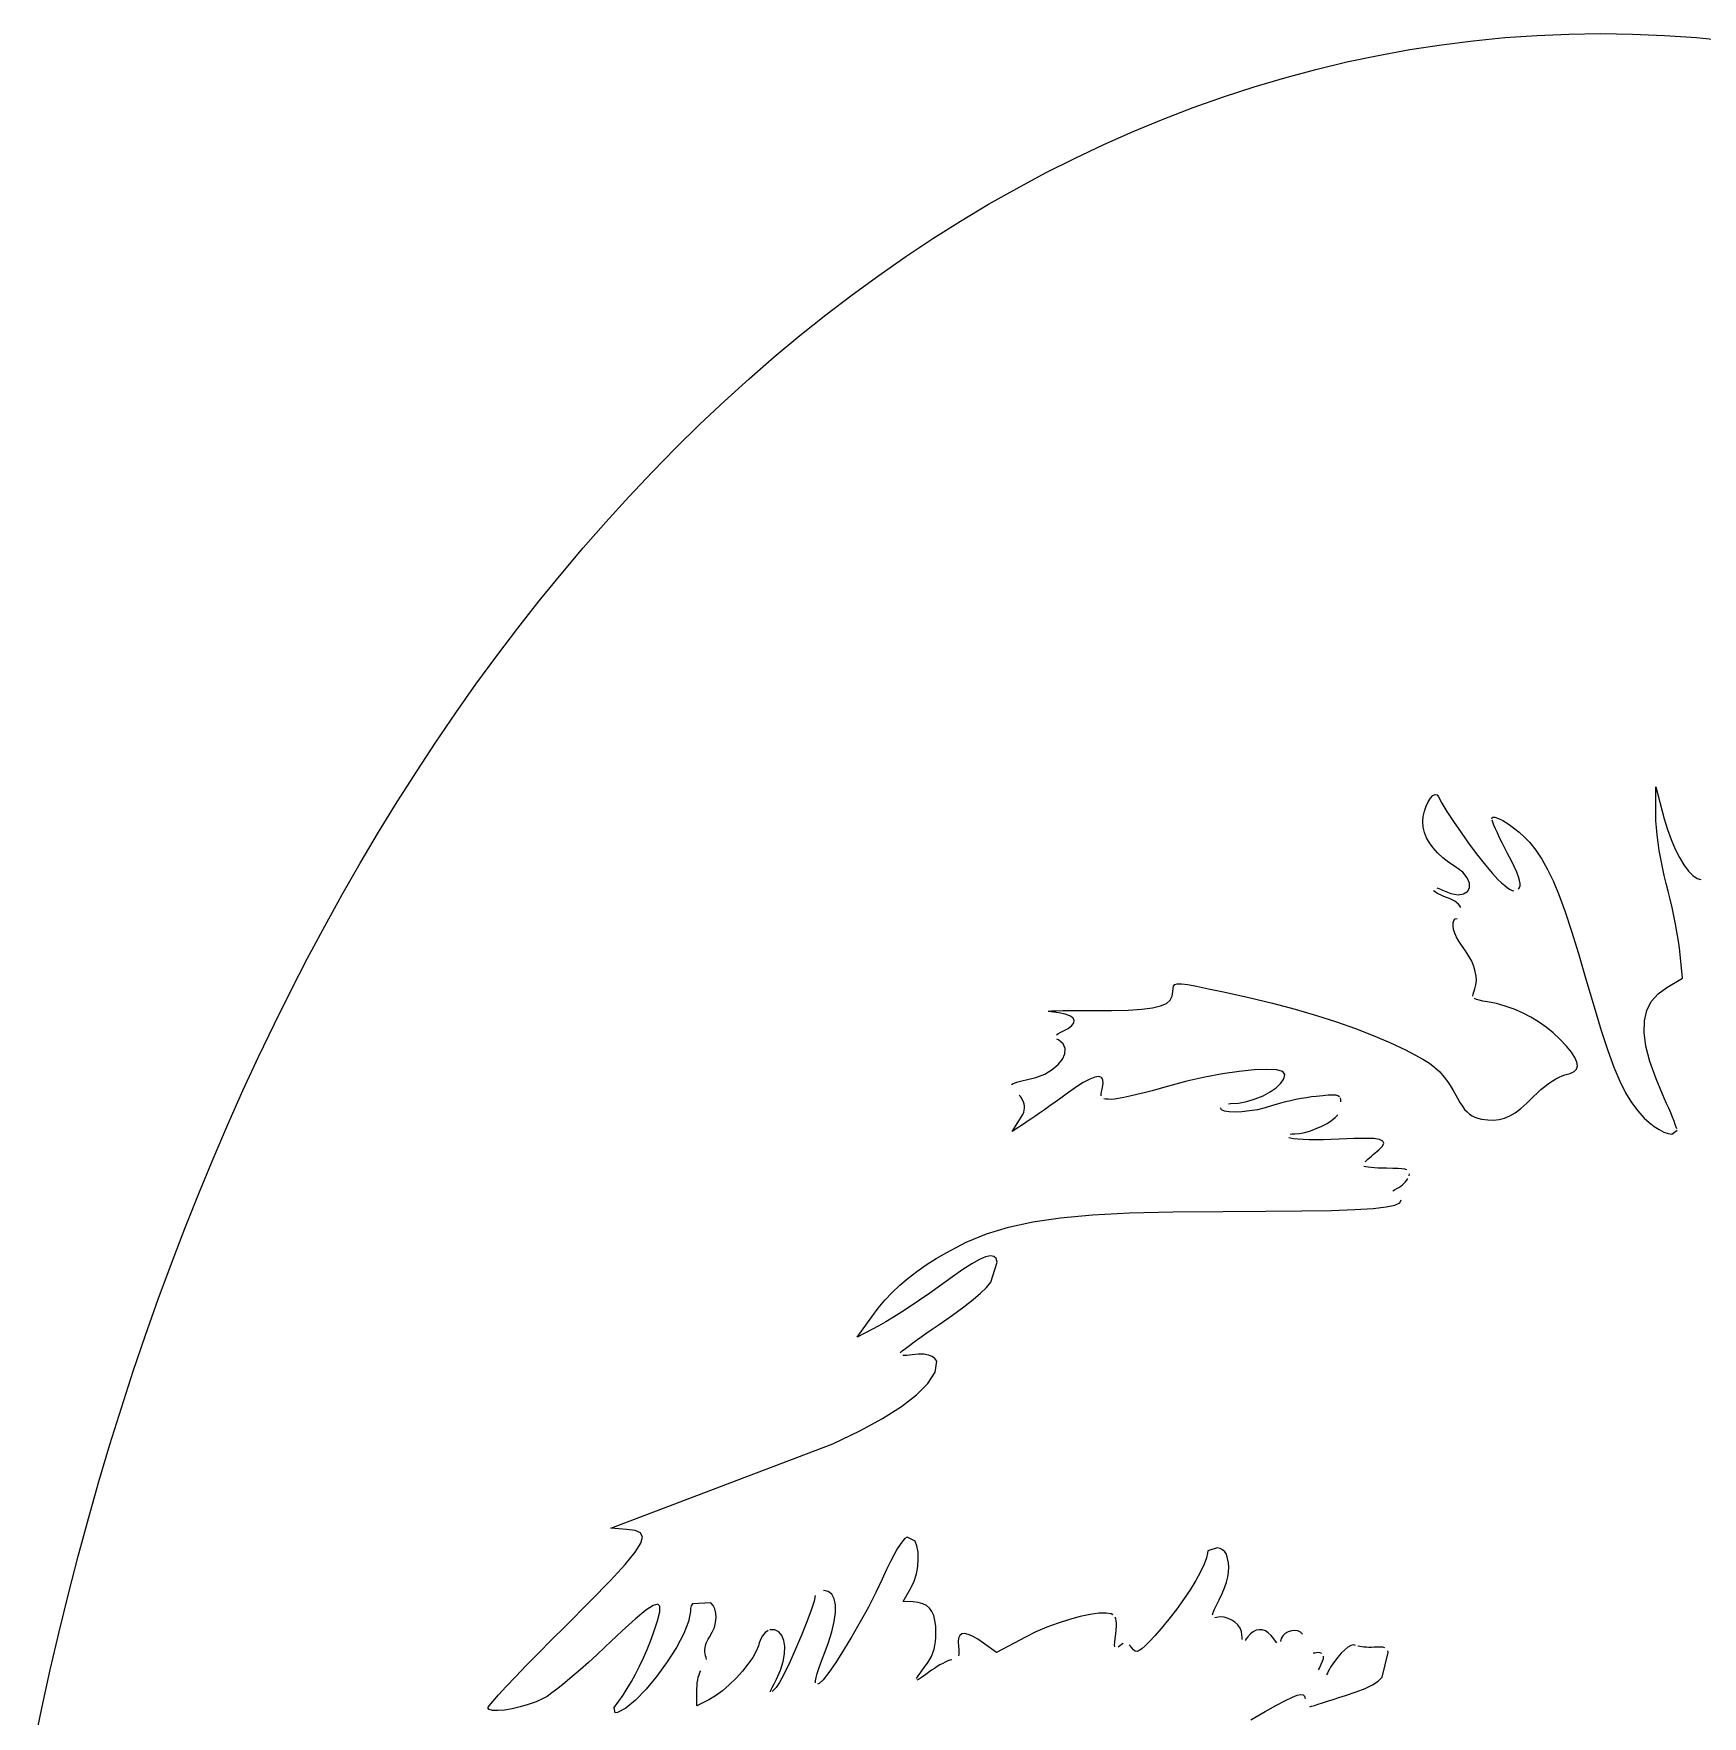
# Model space of a CAD drawing. Extents: x -128 to 128, y -84 to 84.
# Drawn here: x -127.12 to -102.69, y 34.58 to 59.22 of the extents above; entities that cross this region are included whole.
import ezdxf

# ---------------------------------------------------------------- set-up
doc = ezdxf.new("R2010")
doc.units = 0
doc.header["$MEASUREMENT"] = 0
doc.layers.get('0').update_dxf_attribs({"linetype": 'CONTINUOUS'})

msp = doc.modelspace()

# ---------------------------------------------------------------- linework, layer by layer
for p, q in [((-106.048, 59.112), (-105.582, 59.158)), ((-105.582, 59.158), (-105.115, 59.191)), ((-105.115, 59.191), (-104.648, 59.21)), ((-104.648, 59.21), (-104.18, 59.217)), ((-104.18, 59.217), (-103.712, 59.21)), ((-103.712, 59.21), (-103.245, 59.191)), ((-103.245, 59.191), (-102.778, 59.158)), ((-102.778, 59.158), (-102.312, 59.112)), ((-107.895, 58.802), (-107.436, 58.899)), ((-107.436, 58.899), (-106.975, 58.983)), ((-106.975, 58.983), (-106.512, 59.054)), ((-106.512, 59.054), (-106.048, 59.112)), ((-108.805, 58.571), (-108.351, 58.693)), ((-108.351, 58.693), (-107.895, 58.802)), ((-109.702, 58.292), (-109.255, 58.438)), ((-109.255, 58.438), (-108.805, 58.571)), ((-110.146, 58.135), (-109.702, 58.292)), ((-111.023, 57.785), (-110.586, 57.966)), ((-110.586, 57.966), (-110.146, 58.135)), ((-111.455, 57.593), (-111.023, 57.785)), ((-111.883, 57.39), (-111.455, 57.593)), ((-112.726, 56.952), (-112.307, 57.177)), ((-112.307, 57.177), (-111.883, 57.39)), ((-113.14, 56.718), (-112.726, 56.952)), ((-113.55, 56.472), (-113.14, 56.718)), ((-113.955, 56.217), (-113.55, 56.472)), ((-114.355, 55.952), (-113.955, 56.217)), ((-114.75, 55.677), (-114.355, 55.952)), ((-115.14, 55.393), (-114.75, 55.677)), ((-115.524, 55.1), (-115.14, 55.393)), ((-115.904, 54.797), (-115.524, 55.1)), ((-116.278, 54.485), (-115.904, 54.797)), ((-116.647, 54.165), (-116.278, 54.485)), ((-117.01, 53.836), (-116.647, 54.165)), ((-117.368, 53.498), (-117.01, 53.836)), ((-117.721, 53.153), (-117.368, 53.498)), ((-118.068, 52.799), (-117.721, 53.153)), ((-118.41, 52.437), (-118.068, 52.799)), ((-118.746, 52.067), (-118.41, 52.437)), ((-119.076, 51.69), (-118.746, 52.067)), ((-119.401, 51.305), (-119.076, 51.69)), ((-119.721, 50.913), (-119.401, 51.305)), ((-120.035, 50.513), (-119.721, 50.913)), ((-120.343, 50.107), (-120.035, 50.513)), ((-120.646, 49.693), (-120.343, 50.107)), ((-120.943, 49.273), (-120.646, 49.693)), ((-121.234, 48.846), (-120.943, 49.273)), ((-121.519, 48.412), (-121.234, 48.846)), ((-121.799, 47.972), (-121.519, 48.412)), ((-106.672, 48.024), (-106.637, 48.061)), ((-106.637, 48.061), (-106.604, 48.079)), ((-106.604, 48.079), (-106.575, 48.074)), ((-106.575, 48.074), (-106.552, 48.042)), ((-106.552, 48.042), (-106.507, 47.953)), ((-103.372, 47.779), (-103.37, 48.189)), ((-103.37, 48.189), (-103.248, 47.722)), ((-122.073, 47.526), (-121.799, 47.972)), ((-106.777, 47.758), (-106.761, 47.834)), ((-106.761, 47.834), (-106.736, 47.907)), ((-106.736, 47.907), (-106.706, 47.971)), ((-106.706, 47.971), (-106.672, 48.024)), ((-106.507, 47.953), (-106.432, 47.83)), ((-106.432, 47.83), (-106.335, 47.682)), ((-106.783, 47.681), (-106.777, 47.758)), ((-106.777, 47.602), (-106.783, 47.681)), ((-106.759, 47.524), (-106.777, 47.602)), ((-106.335, 47.682), (-106.223, 47.52)), ((-105.774, 47.72), (-105.762, 47.744)), ((-105.76, 47.671), (-105.77, 47.702)), ((-105.762, 47.744), (-105.728, 47.746)), ((-105.742, 47.628), (-105.76, 47.671)), ((-105.719, 47.576), (-105.742, 47.628)), ((-105.728, 47.746), (-105.676, 47.729)), ((-105.691, 47.515), (-105.719, 47.576)), ((-105.676, 47.729), (-105.611, 47.696)), ((-105.611, 47.696), (-105.536, 47.65)), ((-105.536, 47.65), (-105.456, 47.592)), ((-105.456, 47.592), (-105.374, 47.526)), ((-103.37, 47.692), (-103.372, 47.779)), ((-103.364, 47.595), (-103.37, 47.692)), ((-103.354, 47.489), (-103.364, 47.595)), ((-103.248, 47.722), (-103.202, 47.566)), ((-103.202, 47.566), (-103.149, 47.417)), ((-122.342, 47.074), (-122.073, 47.526)), ((-106.728, 47.446), (-106.759, 47.524)), ((-106.686, 47.37), (-106.728, 47.446)), ((-106.632, 47.296), (-106.686, 47.37)), ((-106.223, 47.52), (-106.103, 47.353)), ((-106.103, 47.353), (-105.982, 47.191)), ((-105.659, 47.446), (-105.691, 47.515)), ((-105.622, 47.372), (-105.659, 47.446)), ((-105.583, 47.294), (-105.622, 47.372)), ((-105.374, 47.526), (-105.295, 47.454)), ((-105.295, 47.454), (-105.223, 47.379)), ((-105.223, 47.379), (-105.129, 47.262)), ((-103.339, 47.376), (-103.354, 47.489)), ((-103.321, 47.258), (-103.339, 47.376)), ((-103.149, 47.417), (-103.089, 47.279)), ((-122.604, 46.615), (-122.342, 47.074)), ((-106.567, 47.223), (-106.632, 47.296)), ((-106.491, 47.152), (-106.567, 47.223)), ((-106.404, 47.084), (-106.491, 47.152)), ((-106.306, 47.019), (-106.404, 47.084)), ((-105.982, 47.191), (-105.867, 47.044)), ((-105.542, 47.213), (-105.583, 47.294)), ((-105.487, 47.107), (-105.542, 47.213)), ((-105.443, 47.016), (-105.487, 47.107)), ((-105.129, 47.262), (-105.041, 47.131)), ((-105.041, 47.131), (-104.956, 46.98)), ((-103.3, 47.137), (-103.321, 47.258)), ((-103.275, 47.015), (-103.3, 47.137)), ((-103.089, 47.279), (-103.026, 47.155)), ((-103.026, 47.155), (-102.961, 47.046)), ((-106.2, 46.939), (-106.306, 47.019)), ((-106.132, 46.858), (-106.2, 46.939)), ((-106.099, 46.781), (-106.132, 46.858)), ((-105.867, 47.044), (-105.765, 46.923)), ((-105.765, 46.923), (-105.684, 46.836)), ((-105.684, 46.836), (-105.63, 46.785)), ((-105.408, 46.939), (-105.443, 47.016)), ((-105.383, 46.874), (-105.408, 46.939)), ((-105.367, 46.821), (-105.383, 46.874)), ((-105.359, 46.777), (-105.367, 46.821)), ((-104.956, 46.98), (-104.871, 46.804)), ((-103.248, 46.894), (-103.275, 47.015)), ((-103.219, 46.776), (-103.248, 46.894)), ((-102.961, 47.046), (-102.895, 46.957)), ((-102.895, 46.957), (-102.83, 46.89)), ((-102.83, 46.89), (-102.769, 46.847)), ((-102.769, 46.847), (-102.711, 46.833)), ((-122.861, 46.151), (-122.604, 46.615)), ((-106.605, 46.652), (-106.627, 46.668)), ((-106.579, 46.636), (-106.605, 46.652)), ((-106.548, 46.619), (-106.579, 46.636)), ((-106.576, 46.713), (-106.551, 46.703)), ((-106.551, 46.703), (-106.524, 46.692)), ((-106.513, 46.603), (-106.548, 46.619)), ((-106.524, 46.692), (-106.494, 46.678)), ((-106.476, 46.587), (-106.513, 46.603)), ((-106.494, 46.678), (-106.372, 46.628)), ((-106.437, 46.572), (-106.476, 46.587)), ((-106.392, 46.554), (-106.437, 46.572)), ((-106.372, 46.628), (-106.268, 46.611)), ((-106.268, 46.611), (-106.187, 46.623)), ((-106.187, 46.623), (-106.129, 46.659)), ((-106.129, 46.659), (-106.1, 46.713)), ((-106.1, 46.713), (-106.099, 46.781)), ((-105.63, 46.785), (-105.583, 46.744)), ((-105.583, 46.744), (-105.542, 46.712)), ((-105.542, 46.712), (-105.506, 46.688)), ((-105.506, 46.688), (-105.475, 46.674)), ((-105.475, 46.674), (-105.449, 46.667)), ((-105.384, 46.693), (-105.368, 46.715)), ((-105.368, 46.715), (-105.36, 46.743)), ((-105.36, 46.743), (-105.359, 46.777)), ((-104.871, 46.804), (-104.786, 46.598)), ((-104.786, 46.598), (-104.698, 46.358)), ((-103.19, 46.663), (-103.219, 46.776)), ((-103.162, 46.545), (-103.19, 46.663)), ((-106.352, 46.535), (-106.392, 46.554)), ((-106.317, 46.515), (-106.352, 46.535)), ((-106.286, 46.494), (-106.317, 46.515)), ((-106.261, 46.472), (-106.286, 46.494)), ((-106.242, 46.449), (-106.261, 46.472)), ((-106.227, 46.426), (-106.242, 46.449)), ((-104.698, 46.358), (-104.605, 46.077)), ((-103.135, 46.423), (-103.162, 46.545)), ((-103.109, 46.301), (-103.135, 46.423)), ((-123.112, 45.68), (-122.861, 46.151)), ((-106.34, 46.156), (-106.339, 46.2)), ((-106.332, 46.104), (-106.34, 46.156)), ((-106.339, 46.2), (-106.329, 46.235)), ((-106.315, 46.048), (-106.332, 46.104)), ((-106.329, 46.235), (-106.309, 46.257)), ((-106.309, 46.257), (-106.279, 46.265)), ((-104.605, 46.077), (-104.505, 45.751)), ((-103.085, 46.181), (-103.109, 46.301)), ((-103.064, 46.067), (-103.085, 46.181)), ((-103.046, 45.961), (-103.064, 46.067)), ((-106.29, 45.988), (-106.315, 46.048)), ((-106.257, 45.929), (-106.29, 45.988)), ((-106.217, 45.871), (-106.257, 45.929)), ((-106.158, 45.791), (-106.217, 45.871)), ((-103.032, 45.866), (-103.046, 45.961)), ((-103.022, 45.785), (-103.032, 45.866)), ((-123.357, 45.205), (-123.112, 45.68)), ((-106.108, 45.712), (-106.158, 45.791)), ((-106.068, 45.636), (-106.108, 45.712)), ((-106.037, 45.561), (-106.068, 45.636)), ((-104.505, 45.751), (-104.395, 45.376)), ((-102.982, 45.387), (-103.022, 45.785)), ((-106.015, 45.489), (-106.037, 45.561)), ((-106.003, 45.42), (-106.015, 45.489)), ((-106.007, 45.291), (-106, 45.353)), ((-106, 45.353), (-106.003, 45.42)), ((-104.395, 45.376), (-104.277, 44.968)), ((-103.21, 45.253), (-102.982, 45.387)), ((-123.597, 44.723), (-123.357, 45.205)), ((-110.482, 45.066), (-110.451, 45.124)), ((-110.451, 45.124), (-110.442, 45.195)), ((-110.442, 45.195), (-110.441, 45.24)), ((-110.441, 45.24), (-110.435, 45.274)), ((-110.435, 45.274), (-110.416, 45.296)), ((-110.416, 45.296), (-110.38, 45.307)), ((-110.38, 45.307), (-110.318, 45.307)), ((-110.318, 45.307), (-110.226, 45.295)), ((-110.226, 45.295), (-110.096, 45.271)), ((-110.096, 45.271), (-109.923, 45.235)), ((-109.923, 45.235), (-109.7, 45.188)), ((-109.7, 45.188), (-109.331, 45.106)), ((-109.331, 45.106), (-108.983, 45.021)), ((-106.049, 45.128), (-106.048, 45.156)), ((-106.048, 45.156), (-106.039, 45.189)), ((-106.039, 45.189), (-106.024, 45.231)), ((-105.998, 45.076), (-106.026, 45.09)), ((-106.024, 45.231), (-106.007, 45.291)), ((-103.438, 45.048), (-103.34, 45.159)), ((-103.34, 45.159), (-103.21, 45.253)), ((-112.224, 44.895), (-112.269, 44.899)), ((-112.266, 44.907), (-112.222, 44.91)), ((-112.112, 44.882), (-112.224, 44.895)), ((-112.222, 44.91), (-112.151, 44.912)), ((-112.151, 44.912), (-112.056, 44.914)), ((-112.021, 44.863), (-112.112, 44.882)), ((-112.056, 44.914), (-111.938, 44.915)), ((-111.954, 44.838), (-112.021, 44.863)), ((-111.909, 44.807), (-111.954, 44.838)), ((-111.938, 44.915), (-111.799, 44.916)), ((-111.799, 44.916), (-111.641, 44.916)), ((-111.641, 44.916), (-111.344, 44.916)), ((-111.344, 44.916), (-111.098, 44.922)), ((-111.098, 44.922), (-110.898, 44.935)), ((-110.898, 44.935), (-110.741, 44.954)), ((-110.741, 44.954), (-110.622, 44.982)), ((-110.622, 44.982), (-110.537, 45.019)), ((-110.537, 45.019), (-110.482, 45.066)), ((-108.983, 45.021), (-108.653, 44.934)), ((-108.653, 44.934), (-108.341, 44.843)), ((-108.341, 44.843), (-108.047, 44.749)), ((-105.958, 45.065), (-105.998, 45.076)), ((-105.906, 45.054), (-105.958, 45.065)), ((-105.838, 45.042), (-105.906, 45.054)), ((-105.706, 45.016), (-105.838, 45.042)), ((-105.576, 44.981), (-105.706, 45.016)), ((-105.448, 44.936), (-105.576, 44.981)), ((-105.324, 44.882), (-105.448, 44.936)), ((-105.204, 44.82), (-105.324, 44.882)), ((-104.277, 44.968), (-104.171, 44.622)), ((-103.54, 44.767), (-103.505, 44.918)), ((-103.505, 44.918), (-103.438, 45.048)), ((-123.83, 44.236), (-123.597, 44.723)), ((-112.125, 44.576), (-112.094, 44.593)), ((-112.094, 44.593), (-112.054, 44.612)), ((-112.054, 44.612), (-111.974, 44.654)), ((-111.974, 44.654), (-111.921, 44.696)), ((-111.921, 44.696), (-111.892, 44.735)), ((-111.888, 44.773), (-111.909, 44.807)), ((-111.892, 44.735), (-111.888, 44.773)), ((-108.047, 44.749), (-107.771, 44.652)), ((-107.771, 44.652), (-107.51, 44.552)), ((-105.088, 44.751), (-105.204, 44.82)), ((-104.978, 44.673), (-105.088, 44.751)), ((-104.874, 44.588), (-104.978, 44.673)), ((-104.777, 44.496), (-104.874, 44.588)), ((-104.171, 44.622), (-104.074, 44.33)), ((-103.544, 44.594), (-103.54, 44.767)), ((-103.517, 44.395), (-103.544, 44.594)), ((-112.148, 44.562), (-112.125, 44.576)), ((-112.117, 44.484), (-112.141, 44.498)), ((-112.049, 44.427), (-112.117, 44.484)), ((-112.019, 44.359), (-112.049, 44.427)), ((-112.023, 44.283), (-112.019, 44.359)), ((-107.51, 44.552), (-107.265, 44.447)), ((-107.265, 44.447), (-107.036, 44.338)), ((-104.682, 44.394), (-104.777, 44.496)), ((-104.609, 44.305), (-104.682, 44.394)), ((-103.459, 44.17), (-103.517, 44.395)), ((-124.058, 43.744), (-123.83, 44.236)), ((-112.211, 44.051), (-112.122, 44.125)), ((-112.122, 44.125), (-112.059, 44.204)), ((-112.059, 44.204), (-112.023, 44.283)), ((-107.036, 44.338), (-106.899, 44.268)), ((-106.899, 44.268), (-106.784, 44.205)), ((-106.784, 44.205), (-106.688, 44.144)), ((-106.688, 44.144), (-106.606, 44.082)), ((-104.558, 44.228), (-104.609, 44.305)), ((-104.528, 44.161), (-104.558, 44.228)), ((-104.534, 44.059), (-104.52, 44.105)), ((-104.52, 44.105), (-104.528, 44.161)), ((-104.074, 44.33), (-103.985, 44.085)), ((-103.369, 43.915), (-103.459, 44.17)), ((-112.78, 43.846), (-112.75, 43.858)), ((-112.75, 43.858), (-112.715, 43.87)), ((-112.715, 43.87), (-112.676, 43.881)), ((-112.676, 43.881), (-112.634, 43.89)), ((-112.634, 43.89), (-112.589, 43.899)), ((-112.589, 43.899), (-112.447, 43.934)), ((-112.447, 43.934), (-112.32, 43.986)), ((-112.32, 43.986), (-112.211, 44.051)), ((-111.756, 43.861), (-111.871, 43.787)), ((-111.661, 43.912), (-111.756, 43.861)), ((-111.585, 43.942), (-111.661, 43.912)), ((-111.528, 43.95), (-111.585, 43.942)), ((-111.489, 43.936), (-111.528, 43.95)), ((-111.469, 43.901), (-111.489, 43.936)), ((-111.465, 43.845), (-111.469, 43.901)), ((-110.241, 43.88), (-110.505, 43.809)), ((-109.975, 43.94), (-110.241, 43.88)), ((-109.716, 43.988), (-109.975, 43.94)), ((-109.473, 44.024), (-109.716, 43.988)), ((-109.255, 44.046), (-109.473, 44.024)), ((-109.07, 44.054), (-109.255, 44.046)), ((-108.927, 44.046), (-109.07, 44.054)), ((-108.931, 43.786), (-108.863, 43.851)), ((-108.835, 44.022), (-108.927, 44.046)), ((-108.863, 43.851), (-108.818, 43.917)), ((-108.802, 43.981), (-108.835, 44.022)), ((-108.818, 43.917), (-108.802, 43.981)), ((-106.606, 44.082), (-106.535, 44.016)), ((-106.535, 44.016), (-106.471, 43.942)), ((-106.471, 43.942), (-106.409, 43.856)), ((-106.409, 43.856), (-106.346, 43.754)), ((-104.943, 43.846), (-104.888, 43.883)), ((-104.888, 43.883), (-104.836, 43.915)), ((-104.836, 43.915), (-104.787, 43.941)), ((-104.787, 43.941), (-104.742, 43.96)), ((-104.742, 43.96), (-104.703, 43.972)), ((-104.703, 43.972), (-104.625, 43.993)), ((-104.625, 43.993), (-104.569, 44.022)), ((-104.569, 44.022), (-104.534, 44.059)), ((-103.985, 44.085), (-103.899, 43.881)), ((-103.899, 43.881), (-103.815, 43.712)), ((-103.248, 43.631), (-103.369, 43.915)), ((-124.279, 43.247), (-124.058, 43.744)), ((-112.805, 43.834), (-112.78, 43.846)), ((-112.676, 43.657), (-112.691, 43.677)), ((-112.661, 43.635), (-112.676, 43.657)), ((-112.648, 43.611), (-112.661, 43.635)), ((-112.632, 43.578), (-112.648, 43.611)), ((-112.084, 43.634), (-112.164, 43.576)), ((-112.005, 43.692), (-112.084, 43.634)), ((-111.871, 43.787), (-112.005, 43.692)), ((-111.493, 43.694), (-111.488, 43.726)), ((-111.492, 43.669), (-111.493, 43.694)), ((-111.488, 43.726), (-111.479, 43.766)), ((-111.479, 43.766), (-111.465, 43.845)), ((-111.425, 43.619), (-111.453, 43.625)), ((-111.388, 43.616), (-111.425, 43.619)), ((-111.342, 43.615), (-111.388, 43.616)), ((-111.3, 43.619), (-111.342, 43.615)), ((-111.24, 43.628), (-111.3, 43.619)), ((-111.163, 43.642), (-111.24, 43.628)), ((-111.074, 43.661), (-111.163, 43.642)), ((-110.972, 43.684), (-111.074, 43.661)), ((-110.863, 43.711), (-110.972, 43.684)), ((-110.747, 43.742), (-110.863, 43.711)), ((-110.627, 43.774), (-110.747, 43.742)), ((-110.505, 43.809), (-110.627, 43.774)), ((-109.358, 43.585), (-109.238, 43.622)), ((-109.238, 43.622), (-109.123, 43.669)), ((-109.123, 43.669), (-109.02, 43.725)), ((-109.02, 43.725), (-108.931, 43.786)), ((-108.644, 43.611), (-108.721, 43.595)), ((-108.566, 43.626), (-108.644, 43.611)), ((-108.489, 43.639), (-108.566, 43.626)), ((-108.415, 43.65), (-108.489, 43.639)), ((-108.345, 43.659), (-108.415, 43.65)), ((-108.247, 43.668), (-108.345, 43.659)), ((-108.167, 43.674), (-108.247, 43.668)), ((-108.105, 43.677), (-108.167, 43.674)), ((-108.059, 43.674), (-108.105, 43.677)), ((-108.026, 43.667), (-108.059, 43.674)), ((-108.004, 43.654), (-108.026, 43.667)), ((-107.984, 43.609), (-107.991, 43.635)), ((-107.983, 43.577), (-107.984, 43.609)), ((-106.346, 43.754), (-106.277, 43.632)), ((-106.277, 43.632), (-106.24, 43.568)), ((-105.259, 43.561), (-105.162, 43.657)), ((-105.162, 43.657), (-105.11, 43.708)), ((-105.11, 43.708), (-105.055, 43.757)), ((-105.055, 43.757), (-104.999, 43.803)), ((-104.999, 43.803), (-104.943, 43.846)), ((-103.815, 43.712), (-103.729, 43.57)), ((-103.215, 43.556), (-103.248, 43.631)), ((-112.662, 43.355), (-112.642, 43.392)), ((-112.642, 43.392), (-112.627, 43.426)), ((-112.621, 43.547), (-112.632, 43.578)), ((-112.627, 43.426), (-112.618, 43.458)), ((-112.615, 43.518), (-112.621, 43.547)), ((-112.618, 43.458), (-112.614, 43.488)), ((-112.614, 43.488), (-112.615, 43.518)), ((-112.463, 43.365), (-112.523, 43.324)), ((-112.395, 43.412), (-112.463, 43.365)), ((-112.322, 43.464), (-112.395, 43.412)), ((-112.244, 43.519), (-112.322, 43.464)), ((-112.164, 43.576), (-112.244, 43.519)), ((-109.732, 43.462), (-109.748, 43.489)), ((-109.688, 43.442), (-109.732, 43.462)), ((-109.619, 43.431), (-109.688, 43.442)), ((-109.627, 43.551), (-109.6, 43.552)), ((-109.532, 43.428), (-109.619, 43.431)), ((-109.6, 43.552), (-109.481, 43.561)), ((-109.431, 43.433), (-109.532, 43.428)), ((-109.481, 43.561), (-109.358, 43.585)), ((-109.32, 43.445), (-109.431, 43.433)), ((-109.206, 43.464), (-109.32, 43.445)), ((-109.092, 43.49), (-109.206, 43.464)), ((-108.984, 43.523), (-109.092, 43.49)), ((-108.929, 43.541), (-108.984, 43.523)), ((-108.865, 43.56), (-108.929, 43.541)), ((-108.796, 43.578), (-108.865, 43.56)), ((-108.721, 43.595), (-108.796, 43.578)), ((-108.066, 43.347), (-108.03, 43.388)), ((-106.24, 43.568), (-106.205, 43.514)), ((-106.205, 43.514), (-106.171, 43.468)), ((-106.171, 43.468), (-106.136, 43.43)), ((-106.136, 43.43), (-106.1, 43.398)), ((-106.1, 43.398), (-106.062, 43.373)), ((-106.062, 43.373), (-106.021, 43.353)), ((-105.587, 43.338), (-105.51, 43.372)), ((-105.51, 43.372), (-105.43, 43.42)), ((-105.43, 43.42), (-105.347, 43.483)), ((-105.347, 43.483), (-105.259, 43.561)), ((-103.729, 43.57), (-103.638, 43.449)), ((-103.638, 43.449), (-103.541, 43.342)), ((-103.183, 43.484), (-103.215, 43.556)), ((-103.154, 43.416), (-103.183, 43.484)), ((-103.128, 43.353), (-103.154, 43.416)), ((-124.495, 42.745), (-124.279, 43.247)), ((-112.798, 43.145), (-112.688, 43.313)), ((-112.614, 43.263), (-112.798, 43.145)), ((-112.688, 43.313), (-112.662, 43.355)), ((-112.574, 43.289), (-112.614, 43.263)), ((-112.523, 43.324), (-112.574, 43.289)), ((-108.657, 43.11), (-108.589, 43.116)), ((-108.589, 43.116), (-108.511, 43.132)), ((-108.511, 43.132), (-108.428, 43.156)), ((-108.428, 43.156), (-108.344, 43.188)), ((-108.344, 43.188), (-108.262, 43.224)), ((-108.262, 43.224), (-108.185, 43.264)), ((-108.185, 43.264), (-108.119, 43.306)), ((-108.119, 43.306), (-108.066, 43.347)), ((-106.021, 43.353), (-105.976, 43.338)), ((-105.976, 43.338), (-105.926, 43.326)), ((-105.926, 43.326), (-105.833, 43.313)), ((-105.833, 43.313), (-105.747, 43.31)), ((-105.747, 43.31), (-105.666, 43.318)), ((-105.666, 43.318), (-105.587, 43.338)), ((-103.541, 43.342), (-103.469, 43.276)), ((-103.469, 43.276), (-103.395, 43.219)), ((-103.395, 43.219), (-103.323, 43.173)), ((-103.323, 43.173), (-103.254, 43.137)), ((-103.254, 43.137), (-103.192, 43.115)), ((-103.192, 43.115), (-103.139, 43.105)), ((-103.139, 43.105), (-103.062, 43.165)), ((-103.106, 43.297), (-103.128, 43.353)), ((-103.087, 43.249), (-103.106, 43.297)), ((-103.073, 43.21), (-103.087, 43.249)), ((-103.065, 43.182), (-103.073, 43.21)), ((-108.721, 43.045), (-108.747, 43.054)), ((-108.726, 43.107), (-108.695, 43.109)), ((-108.676, 43.037), (-108.721, 43.045)), ((-108.695, 43.109), (-108.657, 43.11)), ((-108.614, 43.031), (-108.676, 43.037)), ((-108.537, 43.026), (-108.614, 43.031)), ((-108.447, 43.024), (-108.537, 43.026)), ((-108.347, 43.023), (-108.447, 43.024)), ((-108.239, 43.024), (-108.347, 43.023)), ((-108.124, 43.027), (-108.239, 43.024)), ((-108.006, 43.032), (-108.124, 43.027)), ((-107.795, 43.041), (-108.006, 43.032)), ((-107.628, 43.044), (-107.795, 43.041)), ((-107.503, 43.04), (-107.628, 43.044)), ((-107.509, 42.807), (-107.428, 42.875)), ((-107.417, 43.027), (-107.503, 43.04)), ((-107.428, 42.875), (-107.376, 42.93)), ((-107.369, 43.005), (-107.417, 43.027)), ((-107.376, 42.93), (-107.356, 42.973)), ((-107.356, 42.973), (-107.369, 43.005)), ((-124.705, 42.238), (-124.495, 42.745)), ((-107.618, 42.625), (-107.645, 42.631)), ((-107.629, 42.698), (-107.61, 42.718)), ((-107.584, 42.62), (-107.618, 42.625)), ((-107.61, 42.718), (-107.588, 42.739)), ((-107.588, 42.739), (-107.564, 42.761)), ((-107.541, 42.615), (-107.584, 42.62)), ((-107.564, 42.761), (-107.537, 42.784)), ((-107.537, 42.784), (-107.509, 42.807)), ((-107.492, 42.611), (-107.541, 42.615)), ((-107.437, 42.609), (-107.492, 42.611)), ((-107.378, 42.607), (-107.437, 42.609)), ((-107.315, 42.606), (-107.378, 42.607)), ((-107.224, 42.605), (-107.315, 42.606)), ((-107.151, 42.603), (-107.224, 42.605)), ((-107.093, 42.598), (-107.151, 42.603)), ((-107.048, 42.591), (-107.093, 42.598)), ((-107.081, 42.364), (-107.056, 42.386)), ((-107.056, 42.386), (-107.035, 42.409)), ((-107.017, 42.581), (-107.048, 42.591)), ((-107.035, 42.409), (-107.017, 42.432)), ((-107.017, 42.432), (-107.002, 42.454)), ((-106.984, 42.497), (-106.981, 42.525)), ((-124.909, 41.726), (-124.705, 42.238)), ((-107.224, 42.275), (-107.197, 42.291)), ((-107.197, 42.291), (-107.163, 42.309)), ((-107.163, 42.309), (-107.134, 42.325)), ((-107.134, 42.325), (-107.107, 42.343)), ((-107.121, 42.102), (-107.099, 42.142)), ((-107.107, 42.343), (-107.081, 42.364)), ((-112.494, 41.823), (-112.089, 41.883)), ((-112.089, 41.883), (-111.622, 41.926)), ((-111.622, 41.926), (-111.078, 41.954)), ((-111.078, 41.954), (-110.445, 41.97)), ((-110.445, 41.97), (-109.71, 41.975)), ((-109.71, 41.975), (-109.08, 41.977)), ((-109.08, 41.977), (-108.553, 41.981)), ((-108.553, 41.981), (-108.121, 41.989)), ((-108.121, 41.989), (-107.777, 42.002)), ((-107.777, 42.002), (-107.512, 42.019)), ((-107.512, 42.019), (-107.32, 42.041)), ((-107.32, 42.041), (-107.192, 42.068)), ((-107.192, 42.068), (-107.121, 42.102)), ((-125.106, 41.21), (-124.909, 41.726)), ((-113.467, 41.522), (-113.17, 41.644)), ((-113.17, 41.644), (-112.85, 41.744)), ((-112.85, 41.744), (-112.494, 41.823)), ((-113.754, 41.375), (-113.467, 41.522)), ((-125.298, 40.689), (-125.106, 41.21)), ((-114.19, 41.097), (-114.054, 41.193)), ((-114.054, 41.193), (-113.909, 41.286)), ((-113.909, 41.286), (-113.754, 41.375)), ((-113.385, 41.208), (-113.517, 41.124)), ((-113.274, 41.27), (-113.385, 41.208)), ((-113.184, 41.308), (-113.274, 41.27)), ((-113.113, 41.323), (-113.184, 41.308)), ((-113.062, 41.315), (-113.113, 41.323)), ((-113.11, 40.938), (-113.015, 41.23)), ((-113.029, 41.284), (-113.062, 41.315)), ((-113.015, 41.23), (-113.029, 41.284)), ((-114.552, 40.786), (-114.439, 40.894)), ((-114.439, 40.894), (-114.319, 40.997)), ((-114.319, 40.997), (-114.19, 41.097)), ((-113.671, 41.015), (-113.844, 40.89)), ((-113.517, 41.124), (-113.671, 41.015)), ((-113.174, 40.861), (-113.11, 40.938)), ((-125.484, 40.163), (-125.298, 40.689)), ((-114.757, 40.556), (-114.658, 40.673)), ((-114.658, 40.673), (-114.552, 40.786)), ((-114.151, 40.675), (-114.288, 40.582)), ((-114.003, 40.777), (-114.151, 40.675)), ((-113.844, 40.89), (-114.003, 40.777)), ((-113.505, 40.578), (-113.369, 40.683)), ((-113.369, 40.683), (-113.26, 40.777)), ((-113.26, 40.777), (-113.174, 40.861)), ((-115.063, 40.134), (-114.85, 40.432)), ((-114.85, 40.432), (-114.757, 40.556)), ((-114.533, 40.425), (-114.644, 40.358)), ((-114.415, 40.499), (-114.533, 40.425)), ((-114.288, 40.582), (-114.415, 40.499)), ((-113.865, 40.321), (-113.67, 40.458)), ((-113.67, 40.458), (-113.505, 40.578)), ((-125.664, 39.634), (-125.484, 40.163)), ((-114.85, 40.244), (-115.063, 40.134)), ((-114.75, 40.298), (-114.85, 40.244)), ((-114.644, 40.358), (-114.75, 40.298)), ((-114.148, 40.123), (-114.06, 40.186)), ((-114.06, 40.186), (-113.965, 40.252)), ((-113.965, 40.252), (-113.865, 40.321)), ((-114.436, 39.905), (-114.404, 39.932)), ((-114.404, 39.932), (-114.358, 39.968)), ((-114.358, 39.968), (-114.299, 40.013)), ((-114.299, 40.013), (-114.229, 40.065)), ((-114.229, 40.065), (-114.148, 40.123)), ((-114.368, 39.863), (-114.396, 39.863)), ((-114.336, 39.865), (-114.368, 39.863)), ((-114.3, 39.868), (-114.336, 39.865)), ((-114.261, 39.874), (-114.3, 39.868)), ((-114.169, 39.884), (-114.261, 39.874)), ((-114.089, 39.883), (-114.169, 39.884)), ((-114.022, 39.871), (-114.089, 39.883)), ((-113.967, 39.85), (-114.022, 39.871)), ((-113.927, 39.819), (-113.967, 39.85)), ((-113.901, 39.78), (-113.927, 39.819)), ((-113.922, 39.619), (-113.901, 39.78)), ((-125.837, 39.101), (-125.664, 39.634)), ((-114.196, 39.291), (-114.032, 39.457)), ((-114.032, 39.457), (-113.922, 39.619)), ((-114.416, 39.12), (-114.196, 39.291)), ((-126.005, 38.563), (-125.837, 39.101)), ((-115.028, 38.761), (-114.693, 38.943)), ((-114.693, 38.943), (-114.416, 39.12)), ((-115.422, 38.571), (-115.028, 38.761)), ((-126.166, 38.022), (-126.005, 38.563)), ((-118.674, 37.339), (-115.422, 38.571)), ((-126.321, 37.477), (-126.166, 38.022)), ((-126.47, 36.928), (-126.321, 37.477)), ((-118.438, 37.319), (-118.674, 37.339)), ((-118.315, 37.301), (-118.438, 37.319)), ((-118.237, 37.267), (-118.315, 37.301)), ((-118.207, 37.208), (-118.237, 37.267)), ((-118.232, 37.116), (-118.207, 37.208)), ((-114.334, 37.206), (-114.365, 37.185)), ((-114.218, 37.149), (-114.334, 37.206)), ((-118.463, 36.805), (-118.315, 36.985)), ((-118.315, 36.985), (-118.232, 37.116)), ((-114.478, 37.034), (-114.525, 36.95)), ((-114.436, 37.1), (-114.478, 37.034)), ((-114.399, 37.15), (-114.436, 37.1)), ((-114.365, 37.185), (-114.399, 37.15)), ((-114.19, 37.078), (-114.218, 37.149)), ((-114.174, 36.988), (-114.19, 37.078)), ((-114.17, 36.886), (-114.174, 36.988)), ((-109.938, 36.97), (-109.95, 36.901)), ((-109.93, 37.005), (-109.938, 36.97)), ((-109.795, 37.05), (-109.93, 37.005)), ((-109.753, 37.039), (-109.795, 37.05)), ((-109.714, 37.02), (-109.753, 37.039)), ((-109.682, 36.992), (-109.714, 37.02)), ((-109.66, 36.955), (-109.682, 36.992)), ((-109.641, 36.893), (-109.66, 36.955)), ((-126.613, 36.377), (-126.47, 36.928)), ((-118.679, 36.571), (-118.463, 36.805)), ((-114.634, 36.73), (-114.697, 36.592)), ((-114.577, 36.849), (-114.634, 36.73)), ((-114.525, 36.95), (-114.577, 36.849)), ((-114.197, 36.667), (-114.177, 36.777)), ((-114.177, 36.777), (-114.17, 36.886)), ((-109.983, 36.809), (-110.037, 36.697)), ((-109.95, 36.901), (-109.983, 36.809)), ((-109.629, 36.83), (-109.641, 36.893)), ((-109.624, 36.764), (-109.629, 36.83)), ((-109.628, 36.695), (-109.624, 36.764)), ((-118.968, 36.273), (-118.679, 36.571)), ((-114.697, 36.592), (-114.791, 36.395)), ((-114.394, 36.266), (-114.275, 36.467)), ((-114.275, 36.467), (-114.23, 36.562)), ((-114.23, 36.562), (-114.197, 36.667)), ((-110.107, 36.571), (-110.191, 36.434)), ((-110.037, 36.697), (-110.107, 36.571)), ((-109.722, 36.379), (-109.686, 36.465)), ((-109.686, 36.465), (-109.659, 36.547)), ((-109.659, 36.547), (-109.639, 36.623)), ((-109.639, 36.623), (-109.628, 36.695)), ((-126.75, 35.822), (-126.613, 36.377)), ((-119.337, 35.904), (-118.968, 36.273)), ((-117.985, 36.225), (-118.052, 36.206)), ((-117.954, 36.194), (-117.985, 36.225)), ((-117.477, 36.23), (-117.494, 36.198)), ((-117.208, 36.242), (-117.477, 36.23)), ((-117.172, 36.204), (-117.208, 36.242)), ((-115.694, 36.271), (-115.737, 36.137)), ((-115.678, 36.353), (-115.694, 36.271)), ((-115.489, 36.41), (-115.559, 36.424)), ((-115.437, 36.369), (-115.489, 36.41)), ((-115.402, 36.303), (-115.437, 36.369)), ((-115.384, 36.213), (-115.402, 36.303)), ((-115.384, 36.101), (-115.384, 36.213)), ((-114.791, 36.395), (-114.9, 36.183)), ((-114.246, 36.257), (-114.394, 36.266)), ((-114.171, 36.248), (-114.246, 36.257)), ((-114.106, 36.23), (-114.171, 36.248)), ((-114.052, 36.203), (-114.106, 36.23)), ((-110.286, 36.291), (-110.39, 36.147)), ((-110.191, 36.434), (-110.286, 36.291)), ((-109.804, 36.212), (-109.767, 36.286)), ((-109.767, 36.286), (-109.722, 36.379)), ((-118.31, 36.011), (-118.507, 35.833)), ((-118.16, 36.135), (-118.31, 36.011)), ((-118.052, 36.206), (-118.16, 36.135)), ((-118.046, 35.803), (-117.988, 35.982)), ((-117.988, 35.982), (-117.956, 36.112)), ((-117.956, 36.112), (-117.954, 36.194)), ((-117.533, 35.972), (-117.605, 35.793)), ((-117.507, 36.115), (-117.533, 35.972)), ((-117.504, 36.16), (-117.507, 36.115)), ((-117.494, 36.198), (-117.504, 36.16)), ((-117.147, 36.154), (-117.172, 36.204)), ((-117.133, 36.095), (-117.147, 36.154)), ((-117.137, 35.958), (-117.13, 36.029)), ((-117.13, 36.029), (-117.133, 36.095)), ((-115.737, 36.137), (-115.802, 35.964)), ((-115.436, 35.818), (-115.401, 35.969)), ((-115.401, 35.969), (-115.384, 36.101)), ((-114.9, 36.183), (-115.019, 35.965)), ((-114.007, 36.166), (-114.052, 36.203)), ((-113.971, 36.118), (-114.007, 36.166)), ((-113.945, 36.059), (-113.971, 36.118)), ((-113.926, 35.988), (-113.945, 36.059)), ((-113.915, 35.904), (-113.926, 35.988)), ((-111.957, 36.002), (-112.122, 35.949)), ((-111.799, 36.045), (-111.957, 36.002)), ((-111.653, 36.075), (-111.799, 36.045)), ((-111.525, 36.093), (-111.653, 36.075)), ((-111.42, 36.095), (-111.525, 36.093)), ((-111.345, 36.081), (-111.42, 36.095)), ((-111.322, 36.07), (-111.345, 36.081)), ((-111.278, 36.011), (-111.289, 36.036)), ((-111.271, 35.981), (-111.278, 36.011)), ((-111.268, 35.945), (-111.271, 35.981)), ((-110.5, 36.005), (-110.614, 35.87)), ((-110.39, 36.147), (-110.5, 36.005)), ((-109.864, 36.07), (-109.852, 36.105)), ((-109.852, 36.105), (-109.832, 36.152)), ((-109.832, 36.152), (-109.804, 36.212)), ((-109.805, 36.029), (-109.831, 36.023)), ((-109.749, 36.037), (-109.805, 36.029)), ((-109.692, 36.032), (-109.749, 36.037)), ((-109.635, 36.017), (-109.692, 36.032)), ((-109.582, 35.992), (-109.635, 36.017)), ((-109.534, 35.959), (-109.582, 35.992)), ((-126.88, 35.263), (-126.75, 35.822)), ((-119.54, 35.701), (-119.337, 35.904)), ((-118.507, 35.833), (-118.753, 35.601)), ((-118.091, 35.681), (-118.046, 35.803)), ((-117.605, 35.793), (-117.712, 35.591)), ((-117.246, 35.714), (-117.228, 35.744)), ((-117.228, 35.744), (-117.186, 35.813)), ((-117.186, 35.813), (-117.156, 35.885)), ((-117.156, 35.885), (-117.137, 35.958)), ((-116.47, 35.728), (-116.486, 35.694)), ((-116.451, 35.759), (-116.47, 35.728)), ((-116.432, 35.786), (-116.451, 35.759)), ((-116.411, 35.809), (-116.432, 35.786)), ((-116.389, 35.827), (-116.411, 35.809)), ((-116.367, 35.839), (-116.389, 35.827)), ((-116.27, 35.847), (-116.344, 35.847)), ((-116.21, 35.82), (-116.27, 35.847)), ((-116.166, 35.768), (-116.21, 35.82)), ((-116.137, 35.695), (-116.166, 35.768)), ((-115.88, 35.769), (-115.966, 35.568)), ((-115.802, 35.964), (-115.88, 35.769)), ((-115.488, 35.65), (-115.436, 35.818)), ((-115.142, 35.752), (-115.263, 35.551)), ((-115.019, 35.965), (-115.142, 35.752)), ((-113.919, 35.678), (-113.913, 35.74)), ((-113.912, 35.807), (-113.915, 35.904)), ((-113.913, 35.74), (-113.912, 35.807)), ((-113.582, 35.728), (-113.588, 35.674)), ((-113.563, 35.766), (-113.582, 35.728)), ((-113.533, 35.788), (-113.563, 35.766)), ((-113.492, 35.794), (-113.533, 35.788)), ((-113.439, 35.783), (-113.492, 35.794)), ((-113.375, 35.757), (-113.439, 35.783)), ((-113.3, 35.714), (-113.375, 35.757)), ((-112.602, 35.743), (-113.026, 35.516)), ((-112.45, 35.818), (-112.602, 35.743)), ((-112.288, 35.887), (-112.45, 35.818)), ((-112.122, 35.949), (-112.288, 35.887)), ((-111.294, 35.669), (-111.289, 35.722)), ((-111.289, 35.722), (-111.28, 35.789)), ((-111.28, 35.789), (-111.273, 35.849)), ((-111.273, 35.849), (-111.269, 35.901)), ((-111.269, 35.901), (-111.268, 35.945)), ((-110.709, 35.762), (-110.786, 35.678)), ((-110.614, 35.87), (-110.709, 35.762)), ((-109.492, 35.92), (-109.534, 35.959)), ((-109.46, 35.875), (-109.492, 35.92)), ((-109.439, 35.826), (-109.46, 35.875)), ((-109.431, 35.775), (-109.439, 35.826)), ((-109.43, 35.737), (-109.431, 35.775)), ((-109.428, 35.707), (-109.43, 35.737)), ((-109.345, 35.746), (-109.368, 35.716)), ((-109.306, 35.79), (-109.345, 35.746)), ((-109.265, 35.822), (-109.306, 35.79)), ((-109.222, 35.842), (-109.265, 35.822)), ((-109.178, 35.851), (-109.222, 35.842)), ((-109.134, 35.847), (-109.178, 35.851)), ((-109.089, 35.832), (-109.134, 35.847)), ((-109.046, 35.805), (-109.089, 35.832)), ((-109.004, 35.766), (-109.046, 35.805)), ((-108.963, 35.716), (-109.004, 35.766)), ((-108.857, 35.724), (-108.865, 35.68)), ((-108.833, 35.762), (-108.857, 35.724)), ((-108.798, 35.794), (-108.833, 35.762)), ((-108.755, 35.818), (-108.798, 35.794)), ((-108.707, 35.833), (-108.755, 35.818)), ((-108.659, 35.838), (-108.707, 35.833)), ((-108.613, 35.833), (-108.659, 35.838)), ((-108.573, 35.815), (-108.613, 35.833)), ((-108.543, 35.784), (-108.573, 35.815)), ((-119.909, 35.326), (-119.732, 35.507)), ((-119.732, 35.507), (-119.54, 35.701)), ((-118.876, 35.485), (-118.999, 35.372)), ((-118.753, 35.601), (-118.876, 35.485)), ((-118.194, 35.437), (-118.14, 35.559)), ((-118.14, 35.559), (-118.091, 35.681)), ((-117.712, 35.591), (-117.846, 35.379)), ((-117.294, 35.557), (-117.291, 35.589)), ((-117.294, 35.527), (-117.294, 35.557)), ((-117.291, 35.497), (-117.294, 35.527)), ((-117.291, 35.589), (-117.284, 35.621)), ((-117.284, 35.469), (-117.291, 35.497)), ((-117.284, 35.621), (-117.275, 35.652)), ((-117.275, 35.652), (-117.262, 35.684)), ((-117.262, 35.684), (-117.246, 35.714)), ((-116.543, 35.535), (-116.595, 35.443)), ((-116.512, 35.617), (-116.543, 35.535)), ((-116.5, 35.657), (-116.512, 35.617)), ((-116.486, 35.694), (-116.5, 35.657)), ((-116.15, 35.383), (-116.129, 35.499)), ((-116.125, 35.605), (-116.137, 35.695)), ((-116.129, 35.499), (-116.125, 35.605)), ((-115.966, 35.568), (-116.053, 35.375)), ((-115.557, 35.466), (-115.488, 35.65)), ((-115.263, 35.551), (-115.378, 35.373)), ((-113.979, 35.461), (-113.957, 35.512)), ((-113.957, 35.512), (-113.94, 35.565)), ((-113.94, 35.565), (-113.927, 35.62)), ((-113.927, 35.62), (-113.919, 35.678)), ((-113.588, 35.674), (-113.583, 35.604)), ((-113.583, 35.604), (-113.577, 35.559)), ((-113.576, 35.491), (-113.58, 35.466)), ((-113.577, 35.559), (-113.575, 35.522)), ((-113.575, 35.522), (-113.576, 35.491)), ((-113.214, 35.654), (-113.3, 35.714)), ((-113.026, 35.516), (-113.214, 35.654)), ((-111.296, 35.629), (-111.294, 35.669)), ((-111.294, 35.602), (-111.296, 35.629)), ((-111.218, 35.614), (-111.244, 35.595)), ((-111.194, 35.633), (-111.218, 35.614)), ((-111.172, 35.647), (-111.194, 35.633)), ((-111.063, 35.611), (-111.082, 35.631)), ((-111.042, 35.584), (-111.063, 35.611)), ((-111.018, 35.555), (-111.042, 35.584)), ((-110.995, 35.538), (-111.018, 35.555)), ((-110.968, 35.534), (-110.995, 35.538)), ((-110.937, 35.544), (-110.968, 35.534)), ((-110.898, 35.57), (-110.937, 35.544)), ((-110.848, 35.614), (-110.898, 35.57)), ((-110.786, 35.678), (-110.848, 35.614)), ((-109.368, 35.716), (-109.387, 35.693)), ((-108.94, 35.683), (-108.963, 35.716)), ((-108.92, 35.658), (-108.94, 35.683)), ((-108.361, 35.509), (-108.387, 35.505)), ((-108.319, 35.515), (-108.361, 35.509)), ((-108.285, 35.513), (-108.319, 35.515)), ((-108.261, 35.504), (-108.285, 35.513)), ((-107.977, 35.508), (-108.027, 35.451)), ((-107.927, 35.556), (-107.977, 35.508)), ((-107.879, 35.594), (-107.927, 35.556)), ((-107.836, 35.618), (-107.879, 35.594)), ((-107.799, 35.628), (-107.836, 35.618)), ((-107.77, 35.622), (-107.799, 35.628)), ((-107.708, 35.603), (-107.734, 35.608)), ((-107.678, 35.598), (-107.708, 35.603)), ((-107.645, 35.595), (-107.678, 35.598)), ((-107.609, 35.593), (-107.645, 35.595)), ((-107.572, 35.592), (-107.609, 35.593)), ((-107.534, 35.592), (-107.572, 35.592)), ((-107.496, 35.594), (-107.534, 35.592)), ((-107.444, 35.597), (-107.496, 35.594)), ((-107.401, 35.596), (-107.444, 35.597)), ((-107.367, 35.593), (-107.401, 35.596)), ((-107.377, 35.155), (-107.29, 35.515)), ((-107.34, 35.586), (-107.367, 35.593)), ((-107.29, 35.515), (-107.295, 35.54)), ((-127.004, 34.702), (-126.88, 35.263)), ((-120.067, 35.162), (-119.909, 35.326)), ((-119.121, 35.265), (-119.238, 35.164)), ((-118.999, 35.372), (-119.121, 35.265)), ((-118.309, 35.202), (-118.25, 35.318)), ((-118.25, 35.318), (-118.194, 35.437)), ((-117.846, 35.379), (-117.997, 35.171)), ((-117.368, 35.224), (-117.355, 35.25)), ((-117.277, 35.442), (-117.284, 35.469)), ((-117.273, 35.416), (-117.277, 35.442)), ((-116.746, 35.242), (-116.838, 35.141)), ((-116.664, 35.344), (-116.746, 35.242)), ((-116.595, 35.443), (-116.664, 35.344)), ((-116.247, 35.129), (-116.189, 35.258)), ((-116.189, 35.258), (-116.15, 35.383)), ((-116.053, 35.375), (-116.134, 35.207)), ((-115.652, 35.208), (-115.628, 35.281)), ((-115.628, 35.281), (-115.597, 35.367)), ((-115.597, 35.367), (-115.557, 35.466)), ((-115.378, 35.373), (-115.48, 35.226)), ((-114.17, 35.178), (-114.129, 35.235)), ((-114.129, 35.235), (-114.073, 35.31)), ((-114.073, 35.31), (-114.036, 35.361)), ((-113.975, 35.257), (-114.058, 35.196)), ((-114.036, 35.361), (-114.005, 35.411)), ((-114.005, 35.411), (-113.979, 35.461)), ((-113.935, 35.285), (-113.975, 35.257)), ((-113.894, 35.312), (-113.935, 35.285)), ((-113.853, 35.336), (-113.894, 35.312)), ((-113.813, 35.358), (-113.853, 35.336)), ((-113.775, 35.378), (-113.813, 35.358)), ((-113.739, 35.393), (-113.775, 35.378)), ((-113.707, 35.405), (-113.739, 35.393)), ((-113.68, 35.412), (-113.707, 35.405)), ((-108.309, 35.264), (-108.298, 35.288)), ((-108.298, 35.288), (-108.27, 35.344)), ((-108.27, 35.344), (-108.251, 35.392)), ((-108.251, 35.392), (-108.24, 35.431)), ((-108.24, 35.431), (-108.238, 35.463)), ((-108.167, 35.239), (-108.181, 35.214)), ((-108.124, 35.315), (-108.167, 35.239)), ((-108.077, 35.386), (-108.124, 35.315)), ((-108.027, 35.451), (-108.077, 35.386)), ((-120.317, 34.896), (-120.204, 35.017)), ((-120.204, 35.017), (-120.067, 35.162)), ((-119.447, 34.992), (-119.534, 34.926)), ((-119.347, 35.072), (-119.447, 34.992)), ((-119.238, 35.164), (-119.347, 35.072)), ((-118.493, 34.892), (-118.431, 34.988)), ((-118.431, 34.988), (-118.369, 35.092)), ((-118.369, 35.092), (-118.309, 35.202)), ((-117.997, 35.171), (-118.154, 34.98)), ((-117.413, 34.734), (-117.411, 34.983)), ((-117.411, 34.983), (-117.41, 35.029)), ((-117.41, 35.029), (-117.406, 35.073)), ((-117.406, 35.073), (-117.399, 35.116)), ((-117.399, 35.116), (-117.391, 35.156)), ((-117.391, 35.156), (-117.38, 35.192)), ((-117.38, 35.192), (-117.368, 35.224)), ((-116.937, 35.045), (-117.038, 34.958)), ((-116.838, 35.141), (-116.937, 35.045)), ((-116.327, 34.967), (-116.309, 35.006)), ((-116.309, 35.006), (-116.282, 35.06)), ((-116.253, 35.006), (-116.287, 34.971)), ((-116.282, 35.06), (-116.247, 35.129)), ((-116.203, 35.078), (-116.253, 35.006)), ((-116.134, 35.207), (-116.203, 35.078)), ((-115.674, 35.104), (-115.667, 35.149)), ((-115.674, 35.072), (-115.674, 35.104)), ((-115.667, 35.149), (-115.652, 35.208)), ((-115.624, 35.062), (-115.648, 35.052)), ((-115.564, 35.119), (-115.624, 35.062)), ((-115.48, 35.226), (-115.564, 35.119)), ((-114.195, 35.138), (-114.17, 35.178)), ((-114.167, 35.123), (-114.194, 35.111)), ((-114.122, 35.152), (-114.167, 35.123)), ((-114.058, 35.196), (-114.122, 35.152)), ((-108.181, 35.214), (-108.196, 35.192)), ((-107.758, 34.941), (-107.626, 34.992)), ((-107.626, 34.992), (-107.521, 35.044)), ((-107.521, 35.044), (-107.439, 35.097)), ((-107.439, 35.097), (-107.377, 35.155)), ((-120.472, 34.708), (-120.454, 34.738)), ((-120.454, 34.738), (-120.401, 34.802)), ((-120.401, 34.802), (-120.317, 34.896)), ((-119.88, 34.755), (-120, 34.72)), ((-119.765, 34.796), (-119.88, 34.755)), ((-119.661, 34.843), (-119.765, 34.796)), ((-119.606, 34.875), (-119.661, 34.843)), ((-119.534, 34.926), (-119.606, 34.875)), ((-118.628, 34.705), (-118.596, 34.75)), ((-118.596, 34.75), (-118.554, 34.806)), ((-118.554, 34.806), (-118.493, 34.892)), ((-118.31, 34.819), (-118.453, 34.702)), ((-118.154, 34.98), (-118.31, 34.819)), ((-117.236, 34.825), (-117.413, 34.734)), ((-117.139, 34.883), (-117.236, 34.825)), ((-117.038, 34.958), (-117.139, 34.883)), ((-116.336, 34.942), (-116.327, 34.967)), ((-116.287, 34.971), (-116.312, 34.947)), ((-109.092, 34.651), (-108.924, 34.744)), ((-108.924, 34.744), (-108.793, 34.814)), ((-108.793, 34.814), (-108.694, 34.862)), ((-108.694, 34.862), (-108.621, 34.891)), ((-108.621, 34.891), (-108.57, 34.901)), ((-108.57, 34.901), (-108.537, 34.896)), ((-108.537, 34.896), (-108.517, 34.877)), ((-108.517, 34.877), (-108.504, 34.845)), ((-108.412, 34.731), (-108.371, 34.743)), ((-108.371, 34.743), (-108.318, 34.76)), ((-108.318, 34.76), (-108.253, 34.78)), ((-108.253, 34.78), (-108.18, 34.803)), ((-108.18, 34.803), (-108.098, 34.829)), ((-108.098, 34.829), (-108.011, 34.857)), ((-108.011, 34.857), (-107.918, 34.886)), ((-107.918, 34.886), (-107.758, 34.941)), ((-127.122, 34.138), (-127.004, 34.702)), ((-120.454, 34.681), (-120.472, 34.708)), ((-120.403, 34.668), (-120.454, 34.681)), ((-120.326, 34.666), (-120.403, 34.668)), ((-120.229, 34.674), (-120.326, 34.666)), ((-120.118, 34.693), (-120.229, 34.674)), ((-120, 34.72), (-120.118, 34.693)), ((-118.628, 34.705), (-118.611, 34.632)), ((-118.575, 34.641), (-118.611, 34.632)), ((-118.453, 34.702), (-118.575, 34.641)), ((-109.3, 34.533), (-109.092, 34.651)), ((-108.44, 34.723), (-108.412, 34.731))]:
    msp.add_line(p, q)

doc.saveas('drawing.dxf')
